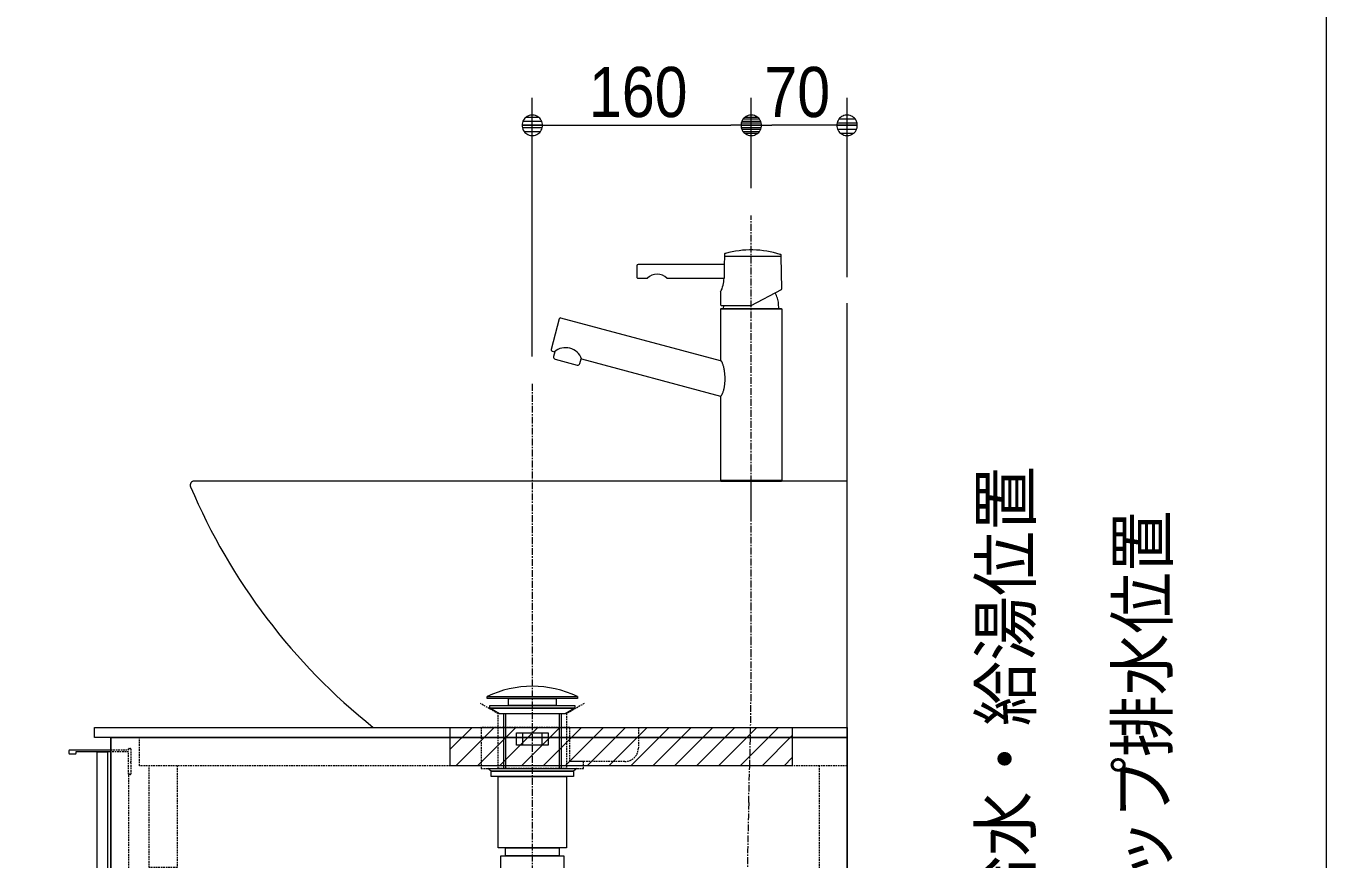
# Model space of a CAD drawing. Units: millimetres, scale not verified. Extents: x -6062 to 6062, y -3045 to 3045.
# Drawn here: x -1318 to -368, y -1476 to -867 of the extents above; entities that cross this region are included whole.
import ezdxf
from ezdxf.enums import TextEntityAlignment as Align

# ---------------------------------------------------------------- set-up
doc = ezdxf.new("R2010")
doc.units = ezdxf.units.MM
doc.header["$LTSCALE"] = 20
doc.linetypes.add('CHAIN1', pattern=[8, 5, -1, 1, -1])
doc.linetypes.add('DASHED1', pattern=[1.8, 1.2, -0.6])
for name, color, linetype, lineweight in [('0-0_1図面枠', 7, 'Continuous', 9), ('0-1_2寸法-1', 7, 'Continuous', 9), ('0-2_0', 7, 'Continuous', 9), ('0-3_2寸法-2', 7, 'Continuous', 9), ('0-4_5ボウル・キャビネット', 7, 'Continuous', 9), ('0-5_4給排水', 7, 'Continuous', 9)]:
    doc.layers.add(name, color=color, linetype=linetype, lineweight=lineweight)
doc.styles.add('ＭＳ Ｐゴシック', font='')
doc.styles.get('ＭＳ Ｐゴシック').set_extended_font_data('MS PGothic')

# ---------------------------------------------------------------- blocks, each defined once
blk = doc.blocks.new('グループ-4')
at = {"layer": '0-0_1図面枠'}
blk.add_line((28400, 41000), (28400, -48600), dxfattribs=at)
blk = doc.blocks.new('グループ-20')
at = {"layer": '0-4_5ボウル・キャビネット', "linetype": 'DASHED1'}
blk.add_lwpolyline([(19390, -33020), (19390, -33260), (19700, -33260), (19700, -30320), (19390, -30320), (19390, -32920)], dxfattribs=at)
blk = doc.blocks.new('グループ-21')
at = {"layer": '0-4_5ボウル・キャビネット'}
for p, q in [((10036, -27930), (10640, -27930)), ((10030, -27984), (10030, -27936)), ((10124, -27990), (10036, -27990)), ((10640, -33260), (10590, -33260))]:
    blk.add_line(p, q, dxfattribs=at)
at = {"layer": '0-4_5ボウル・キャビネット', "linetype": 'DASHED1'}
for p, q in [((10906, -27910), (10924, -27910)), ((10900, -28264), (10900, -32870)), ((10924, -28290), (10906, -28290)), ((19390, -30320), (10900, -30320)), ((13320, -30320), (13320, -33260)), ((13630, -30320), (13630, -33260)), ((19390, -33260), (10900, -33260))]:
    blk.add_line(p, q, dxfattribs=at)
for points in [[(10640, -27930), (10900, -27930), (10900, -27916)], [(10930, -27916), (10930, -28104), (10924, -28110), (10930, -28116), (10930, -28284)], [(10900, -28284), (10900, -27960), (10640, -27960)], [(10900, -33020), (10900, -33260), (10640, -33260)]]:
    blk.add_lwpolyline(points, dxfattribs=at)
at = {"layer": '0-4_5ボウル・キャビネット'}
blk.add_lwpolyline([(10640, -27960), (10130, -27960), (10130, -27984)], dxfattribs=at)
blk.add_lwpolyline([(10590, -34110), (10440, -34110), (10440, -27960), (10590, -27960)], close=True, dxfattribs=at)
at = {"layer": '0-4_5ボウル・キャビネット', "linetype": 'DASHED1'}
blk.add_lwpolyline([(10750, -32920), (19540, -32920), (19540, -33020), (10750, -33020)], close=True, dxfattribs=at)
at = {"layer": '0-4_5ボウル・キャビネット'}
for centre, start, end in [((10036, -27936), 90, 180), ((10036, -27984), 180, 225), ((10036, -27984), 225, 270), ((10124, -27984), 270, 0)]:
    blk.add_arc(centre, 6, start, end, dxfattribs=at)
at = {"layer": '0-4_5ボウル・キャビネット', "linetype": 'DASHED1'}
for centre, start, end in [((10906, -27916), 90, 180), ((10924, -27916), 0, 90), ((10906, -28284), 180, 270), ((10924, -28284), 270, 0)]:
    blk.add_arc(centre, 6, start, end, dxfattribs=at)
at = {"layer": '0-4_5ボウル・キャビネット'}
blk.add_blockref('グループ-20', (0, 0), dxfattribs=at)
blk = doc.blocks.new('グループ-22')
at = {"layer": '0-4_5ボウル・キャビネット'}
blk.add_line((10640, -27750), (10640, -41400), dxfattribs=at)
at = {"layer": '0-4_5ボウル・キャビネット', "linetype": 'DASHED1'}
blk.add_line((20990, -28160), (20990, -39962), dxfattribs=at)
at = {"layer": '0-4_5ボウル・キャビネット'}
for points in [[(10400, -27600), (21400, -27600), (21400, -27750), (10400, -27750)], [(10640, -27750), (21400, -27750), (21400, -41400), (10640, -41400)]]:
    blk.add_lwpolyline(points, close=True, dxfattribs=at)
at = {"layer": '0-4_5ボウル・キャビネット', "linetype": 'DASHED1'}
blk.add_lwpolyline([(11060, -27750), (21400, -27750), (21400, -28160), (11060, -28160)], close=True, dxfattribs=at)
blk.add_lwpolyline([(11610, -28160), (11610, -29650), (11200, -29650), (11200, -28160)], dxfattribs=at)
at = {"layer": '0-4_5ボウル・キャビネット'}
blk.add_blockref('グループ-21', (0, 0), dxfattribs=at)
blk = doc.blocks.new('_Dot')
at = {"layer": '0-2_0'}
for p, q in [((-10, 0), (-20, 0)), ((9.78, 2), (-9.78, 2)), ((7.99, 6), (-7.99, 6)), ((9.16, -3.98), (-9.16, -3.98)), ((6, -7.98), (-6, -7.98))]:
    blk.add_line(p, q, dxfattribs=at)
for points in [[(10, 0), (9.92, 1.25), (9.69, 2.49), (9.3, 3.68), (8.76, 4.82), (8.09, 5.88), (7.29, 6.85), (6.37, 7.71), (5.36, 8.44), (4.26, 9.05), (3.09, 9.51), (1.87, 9.82), (0.63, 9.98), (-0.63, 9.98), (-1.87, 9.82), (-3.09, 9.51), (-4.26, 9.05), (-5.36, 8.44), (-6.37, 7.71), (-7.29, 6.85), (-8.09, 5.88), (-8.76, 4.82), (-9.3, 3.68), (-9.69, 2.49), (-9.92, 1.25), (-10, 0), (0, 0)], [(-10, 0), (-9.92, -1.25), (-9.69, -2.49), (-9.3, -3.68), (-8.76, -4.82), (-8.09, -5.88), (-7.29, -6.85), (-6.37, -7.71), (-5.36, -8.44), (-4.26, -9.05), (-3.09, -9.51), (-1.87, -9.82), (-0.63, -9.98), (0.63, -9.98), (1.87, -9.82), (3.09, -9.51), (4.26, -9.05), (5.36, -8.44), (6.37, -7.71), (7.29, -6.85), (8.09, -5.88), (8.76, -4.82), (9.3, -3.68), (9.69, -2.49), (9.92, -1.25), (10, 0), (0, 0)]]:
    blk.add_lwpolyline(points, close=True, dxfattribs=at)
blk = doc.blocks.new('グループ-39')
at = {"layer": '0-5_4給排水', "linetype": 'CHAIN1'}
blk.add_line((16800, -22580), (16800, -34020), dxfattribs=at)
at = {"layer": '0-5_4給排水'}
for p, q in [((16380, -27400), (16380, -28200)), ((16410, -27400), (16410, -28200)), ((17190, -27400), (17190, -28200)), ((17220, -27400), (17220, -28200))]:
    blk.add_line(p, q, dxfattribs=at)
for points in [[(16140, -27150), (17460, -27150), (17460, -27180), (16140, -27180)], [(16180, -27280), (17420, -27280), (17420, -27320), (16180, -27320)], [(16318.7, -27400), (16180, -27320), (17420, -27320), (17279.8, -27400)], [(16450, -27180), (17150, -27180), (17150, -27280), (16450, -27280)], [(16570, -27680), (17030, -27680), (17030, -27860), (16570, -27860)], [(16660, -27680), (16940, -27680), (16940, -27860), (16660, -27860)], [(16200, -28240), (16150, -28200), (17450, -28200), (17400, -28240)], [(16200, -28240), (17400, -28240), (17400, -28320), (16200, -28320)], [(16300, -28320), (17300, -28320), (17300, -29360), (16300, -29360)], [(16410, -29360), (17190, -29360), (17190, -29480), (16410, -29480)], [(16340, -29480), (17260, -29480), (17260, -29700), (16340, -29700)]]:
    blk.add_lwpolyline(points, close=True, dxfattribs=at)
blk.add_arc((16800, -28527), 1527, 64.39147, 115.60853, dxfattribs=at)
blk = doc.blocks.new('止水栓_側面')
at = {"layer": '0-5_4給排水', "linetype": 'CHAIN1'}
blk.add_line((-3010, 0), (1000, 0), dxfattribs=at)
at = {"layer": '0-5_4給排水'}
blk.add_lwpolyline([(-900, 1200), (-900, 600), (-1200, 600), (-1200, 1200)], dxfattribs=at)
for points in [[(-1950, 660), (-1850, 660), (-1850, 300), (-1950, 300)], [(-1330, 600), (-770, 600), (-770, 360), (-1330, 360)], [(-200, 600), (0, 600), (0, -600), (-200, -600)], [(-1450, -300), (-2010, -300), (-2010, 300), (-1450, 300)], [(-1450, 240), (-1430, 240), (-1430, -240), (-1450, -240)], [(-1430, 298), (-200, 298), (-200, -298), (-1430, -298)], [(-1250, 360), (-850, 360), (-850, 298), (-1250, 298)]]:
    blk.add_lwpolyline(points, close=True, dxfattribs=at)
blk = doc.blocks.new('グループ-42')
at = {"layer": '0-5_4給排水', "linetype": 'CHAIN1'}
for p, q in [((20000, -24500), (20000, -20120)), ((19962.7, -28698.6), (19977.3, -28174.6))]:
    blk.add_line(p, q, dxfattribs=at)
at = {"layer": '0-5_4給排水'}
for p, q in [((18325.5, -20855.3), (18325.5, -21015.3)), ((19605, -20835.3), (19602.3, -21033.2)), ((20438.7, -20715.3), (19606.7, -20715.3)), ((18345.5, -21035.3), (18482.6, -21035.3)), ((18768.3, -21035.3), (19602.2, -21035.3)), ((19548.7, -21245.1), (19548.7, -21415.3)), ((20000.9, -21434.2), (20440, -21200.7)), ((19568.7, -21435.3), (19996.2, -21435.3)), ((19595.1, -21480), (19599, -21435.3)), ((20404.9, -21480), (20398.5, -21406.5)), ((17194.7, -21630.8), (17075.7, -22075.1)), ((20450, -21486), (19550, -21486)), ((17132.9, -22216.8), (17457.5, -22303.7)), ((20450, -23994), (19550, -23994)), ((20000, -24000), (19560, -24000)), ((20000, -24000), (20440, -24000))]:
    blk.add_line(p, q, dxfattribs=at)
for points in [[(19606.7, -20692.1), (19606.7, -20715.3), (19605, -20835.3), (18345.5, -20835.3)], [(20445.3, -21191.7), (20438.7, -20715.3), (20438.7, -20706.5)], [(19550, -23994), (19556, -24000), (20000, -24000), (20444, -24000), (20450, -23994), (20450, -21486), (20444, -21480), (20000, -21480), (19556, -21480), (19550, -21486), (19550, -22241.2), (17219.2, -21616.6)], [(17089.8, -22099.6), (17123.6, -22108.7), (17130.4, -22110.5), (17111.7, -22180)], [(17494.2, -22282.5), (17512.9, -22213), (17519.6, -22214.8), (19550, -22758.8), (19550, -23994)], [(19547.5, -22758.1), (19550.4, -22757.9), (19553.7, -22756.8), (19557, -22754.9), (19560.3, -22752.2), (19563.6, -22748.6), (19566.9, -22744.3), (19570.3, -22739.1), (19573.6, -22733.1), (19577, -22726.3), (19580.3, -22718.7), (19583.7, -22710.3), (19587.1, -22701.1), (19590.4, -22691), (19593.7, -22680.5), (19596.8, -22669.8), (19599.6, -22659), (19602.3, -22648), (19604.7, -22636.9), (19607, -22625.7), (19609, -22614.3), (19610.8, -22602.8), (19612.4, -22591.1), (19613.8, -22579.3), (19614.9, -22567.3), (19615.9, -22555.2), (19616.7, -22543), (19617.2, -22530.6), (19617.5, -22518.1), (19617.7, -22505.5), (19617.6, -22493), (19617.3, -22480.5), (19616.8, -22468), (19616, -22455.5), (19615.1, -22443.1), (19613.9, -22430.7), (19612.6, -22418.3), (19611, -22405.9), (19609.2, -22393.6), (19607.2, -22381.3)], [(19607.2, -22381.3), (19605, -22369.1), (19602.5, -22356.8), (19599.9, -22344.6), (19597, -22332.4), (19594, -22320.7), (19591, -22309.7), (19588, -22299.6), (19585, -22290.3), (19581.9, -22281.7), (19578.8, -22274), (19575.7, -22267.1), (19572.6, -22261.1), (19569.4, -22255.8), (19566.2, -22251.3), (19563, -22247.7), (19559.8, -22244.8), (19556.6, -22242.8), (19553.3, -22241.6), (19550, -22241.2)]]:
    blk.add_lwpolyline(points, dxfattribs=at)
at = {"layer": '0-5_4給排水', "linetype": 'CHAIN1'}
for points in [[(20000, -26556.2), (20000, -26372.8), (20000, -25873.2), (20000, -24000)], [(19940, -31000), (19940, -30500.5), (19940, -30317.1)]]:
    blk.add_lwpolyline(points, dxfattribs=at)
at = {"layer": '0-5_4給排水'}
for centre, radius, start, end in [((19626.7, -20692.1), 20, 142.8192, 180), ((19626.7, -20692.1), 20, 105.63841, 142.8192), ((19998.7, -22021), 1400, 88.95973, 105.6384), ((19998.7, -22021), 1400, 72.28107, 88.95973), ((20418.7, -20706.5), 20, 36.14053, 72.28107), ((20418.7, -20706.5), 20, 0, 36.14053), ((18345.5, -20855.3), 20, 135, 180), ((18345.5, -20855.3), 20, 90, 135), ((18345.5, -21015.3), 20, 180, 225), ((18345.5, -21015.3), 20, 225, 270), ((18625.5, -21175.3), 200, 90, 135.573), ((18625.5, -21175.3), 200, 44.427, 90), ((19152.3, -21027.1), 450, 345.78827, 358.94747), ((19568.7, -21245.1), 20, 166.18131, 180), ((19568.7, -21245.1), 20, 152.36262, 166.18131), ((19152.3, -21027.1), 450, 332.36262, 345.78827), ((20000, -21441.3), 400, 16.92348, 28.84696), ((20435.3, -21191.8), 10, 297.99996, 329.39786), ((20435.3, -21191.8), 10, 329.39786, 0.79576), ((19568.7, -21415.3), 20, 180, 225), ((19568.7, -21415.3), 20, 225, 270), ((19996.2, -21425.3), 10, 270, 284.00001), ((19996.2, -21425.3), 10, 284.00001, 298.00001), ((20000, -21441.3), 400, 5, 16.92348), ((17214, -21636), 20, 120, 164.99998), ((17214, -21636), 20, 75.00002, 120), ((17095, -22080.3), 20, 165.00002, 210), ((17095, -22080.3), 20, 210, 254.99998), ((17140.7, -22187.8), 30, 165, 210), ((17140.7, -22187.8), 30, 210, 255), ((17284.6, -22300), 250, 75, 130.08079), ((17284.6, -22300), 250, 19.91921, 75), ((17465.3, -22274.8), 30, 255, 300), ((17465.3, -22274.8), 30, 300, 345)]:
    blk.add_arc(centre, radius, start, end, dxfattribs=at)
at = {"layer": '0-5_4給排水', "linetype": 'CHAIN1'}
for centre, start, end in [((-37803.8, -26556.2), 358.39558, 0), ((77743.8, -30317.1), 178.39558, 180)]:
    blk.add_arc(centre, 57803.8, start, end, dxfattribs=at)
at = {"layer": '0-5_4給排水'}
blk.add_blockref('止水栓_側面', (20990, -31600), dxfattribs=at)
blk = doc.blocks.new('グループ-44')
at = {"layer": '0-4_5ボウル・キャビネット'}
blk.add_lwpolyline([(14473.7, -27600), (21400, -27600), (21400, -24000), (11860, -24000)], dxfattribs=at)
at = {"layer": '0-4_5ボウル・キャビネット', "linetype": 'DASHED1'}
for points in [[(17557.9, -27251.1), (17300, -27400), (17300, -28200), (16300, -28200), (16300, -27400), (16042.1, -27251.1)], [(17350, -27600), (18350, -27600), (18350, -27900)], [(18150, -28100), (17350, -28100), (17350, -27600)]]:
    blk.add_lwpolyline(points, dxfattribs=at)
blk.add_lwpolyline([(16050, -28200), (17550, -28200), (17550, -28100), (17350, -28100), (17350, -27600), (16050, -27600)], close=True, dxfattribs=at)
at = {"layer": '0-4_5ボウル・キャビネット'}
for centre, radius, start, end in [((11860, -24060), 60, 90, 203), ((20089.3, -20566.9), 9000, 203, 231.39441)]:
    blk.add_arc(centre, radius, start, end, dxfattribs=at)
at = {"layer": '0-4_5ボウル・キャビネット', "linetype": 'DASHED1'}
blk.add_arc((18150, -27900), 200, 270, 0, dxfattribs=at)

msp = doc.modelspace()

# ---------------------------------------------------------------- linework, layer by layer
at = {"layer": '0-1_2寸法-1'}
for p, q in [((-947.5, -1109), (-947.5, -920)), ((-787.5, -986), (-787.5, -920)), ((-787.5, -986), (-787.5, -920)), ((-717.5, -1051), (-717.5, -920)), ((-932.49, -940), (-802.51, -940)), ((-732.51, -940), (-772.49, -940))]:
    msp.add_line(p, q, dxfattribs=at)
at = {"layer": '0-4_5ボウル・キャビネット'}
for p, q in [((-1007.5, -1396), (-991.5, -1380)), ((-1003.5, -1408), (-975.5, -1380)), ((-987.5, -1408), (-959.5, -1380)), ((-971.5, -1408), (-943.5, -1380)), ((-955.5, -1408), (-927.5, -1380)), ((-939.5, -1408), (-911.5, -1380)), ((-923.5, -1408), (-895.5, -1380)), ((-907.5, -1408), (-879.5, -1380)), ((-891.5, -1408), (-863.5, -1380)), ((-875.5, -1408), (-847.5, -1380)), ((-859.5, -1408), (-831.5, -1380)), ((-843.5, -1408), (-815.5, -1380)), ((-827.5, -1408), (-799.5, -1380)), ((-811.5, -1408), (-783.5, -1380)), ((-795.5, -1408), (-767.5, -1380)), ((-779.5, -1408), (-757.5, -1386)), ((-763.5, -1408), (-757.5, -1402))]:
    msp.add_line(p, q, dxfattribs=at)
msp.add_lwpolyline([(-1317.5, -2070), (-717.5, -2070), (-717.5, -1070)], dxfattribs=at)
msp.add_lwpolyline([(-1007.5, -1408), (-1007.5, -1380), (-757.5, -1380), (-757.5, -1408)], close=True, dxfattribs=at)
at = {"layer": '0-4_5ボウル・キャビネット', "linetype": 'DASHED1'}
msp.add_lwpolyline([(-1007.5, -1408), (-1007.5, -1380), (-757.5, -1380), (-757.5, -1408)], dxfattribs=at)

# ---------------------------------------------------------------- block references
at = {"layer": '0-0_1図面枠', "xscale": 0.05, "yscale": 0.05}
msp.add_blockref('グループ-4', (-1787.5, 0), dxfattribs=at)
at = {"layer": '0-1_2寸法-1', "xscale": 0.7503418, "yscale": 0.7503418, "rotation": 180}
for p in [(-947.5, -940), (-787.5, -940)]:
    msp.add_blockref('_Dot', p, dxfattribs=at)
at = {"layer": '0-1_2寸法-1', "xscale": 0.7503418, "yscale": 0.7503418}
for p in [(-787.5, -940), (-717.5, -940)]:
    msp.add_blockref('_Dot', p, dxfattribs=at)
at = {"layer": '0-4_5ボウル・キャビネット', "xscale": 0.05, "yscale": 0.05}
for name in ['グループ-44', 'グループ-22']:
    msp.add_blockref(name, (-1787.5, 0), dxfattribs=at)
at = {"layer": '0-5_4給排水', "xscale": 0.05, "yscale": 0.05}
for name in ['グループ-42', 'グループ-39']:
    msp.add_blockref(name, (-1787.5, 0), dxfattribs=at)

# ---------------------------------------------------------------- texts
at = {"layer": '0-1_2寸法-1', "style": 'ＭＳ Ｐゴシック', "width": 0.9}
for s, p in [('160', (-906.11, -944.96)), ('70', (-777.87, -944.96))]:
    msp.add_text(s, height=36.66, dxfattribs=at).set_placement(p, align=Align.BOTTOM_LEFT)
at = {"layer": '0-3_2寸法-2', "style": 'ＭＳ Ｐゴシック'}
for s, height, width, p in [('壁給水・給湯位置', 36.69, 0.95, (-572.38, -1569.36)), ('Pトラップ排水位置', 36.66, 0.9, (-472.48, -1610.42))]:
    msp.add_text(s, height=height, rotation=90, dxfattribs=dict(at, width=width)).set_placement(p, align=Align.BOTTOM_LEFT)

doc.saveas('drawing.dxf')
